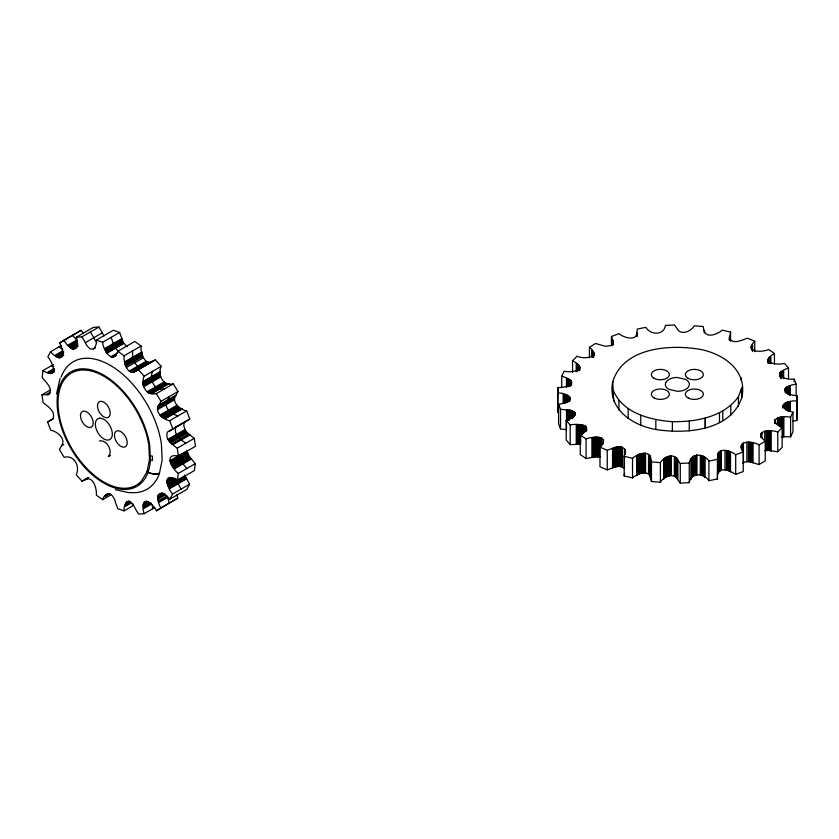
<?xml version="1.0" encoding="UTF-8"?>
<svg xmlns="http://www.w3.org/2000/svg" width="839" height="839" viewBox="0 0 839 839"><rect width="100%" height="100%" fill="white"/><g stroke="black" fill="none" stroke-linecap="round" stroke-linejoin="round"><path stroke-width="1.26" d="M85.242 479.793C93.255 475.115 97.072 489.42 96.328 495.125L102.662 499.666C103.858 493.752 110.811 491.654 113.611 497.737A7.645 4.415 60 0 1 115.52 502.54L117.796 508.665L124.057 510.867C123.27 505.865 127.098 497.852 132.258 503.903A7.666 4.426 60 0 1 135.069 508.308L138.519 514.066L144.098 513.709C139.337 497.38 150.475 499.541 156.474 510.794L160.815 507.91C154.114 496.321 158.865 486.767 169.898 499.174L172.582 494.045C166.51 487.134 162.378 470.868 177.48 480.328L178.246 473.469C172.488 469.011 162.986 452.724 178.476 456.122L177.249 448.183C172.561 444.576 165.21 439.951 167.118 432.861A7.666 4.426 60 0 1 169.53 431.005L189.782 419.091L186.688 410.869C180.249 409.946 170.904 401.933 175.938 395.326L177.973 391.551L173.306 383.832L156.306 393.648C146.206 396.386 140.103 384.43 144.203 376.176L138.414 369.726L135.184 371.132C127.119 375.778 123.364 361.525 124.088 355.809L117.764 351.268C112.699 365.426 102.861 349.538 102.631 342.26L96.37 340.068C97.146 345.07 93.328 353.083 88.168 347.021A7.666 4.426 60 0 1 85.358 342.627L81.907 336.869L76.328 337.226C81.047 353.418 69.899 351.436 63.953 340.141L59.611 343.025C66.271 354.53 61.467 364.189 50.529 351.761L47.844 356.89C53.916 363.79 58.048 380.067 42.946 370.607L42.181 377.466C45.316 381.965 53.381 388.006 49.323 394.246A7.645 4.415 60 0 1 46.124 394.592L41.95 394.812L43.177 402.751C47.865 406.349 55.217 410.984 53.308 418.074A7.666 4.426 60 0 1 50.896 419.93L47.634 422.027L50.728 430.25C57.167 431.183 66.512 439.196 61.478 445.792L59.443 449.578L64.11 457.286C74.22 454.549 80.324 466.505 76.223 474.759L82.012 481.208L88.431 477.957M173.306 383.832C163.196 386.58 157.103 374.613 161.193 366.36L155.414 359.921L152.174 361.326C144.119 365.961 140.365 351.719 141.088 345.993L134.754 341.452L117.764 351.268M557.883 387.534L557.652 412.358L557.883 387.534C571.223 387.639 578.449 380.896 561.742 376.239L564.123 371.216C574.002 373.324 588.443 368.657 572.544 360.791L576.949 356.239C584.196 359.595 602.119 357.477 589.45 347.283L595.596 343.476L605.464 346.329L611.442 345.479L613.393 342.459L611.453 336.502L619.004 333.649C623.104 337.477 636.864 341.767 636.811 332.569L637.283 329.066L645.799 327.346C650.529 335.055 663.754 335.81 665.453 325.427L674.43 324.934L677.052 328.5C680.544 335.904 691.2 331.51 694.304 325.784L703.229 326.539L704.299 332.989M625.422 451.004L624.174 456.332L632.522 458.304C636.581 454.266 649.166 449.505 650.403 458.042L651.473 461.87L651.473 481.492L660.398 482.257C663.502 476.531 674.157 472.137 677.65 479.53L680.272 483.107L689.249 482.614C690.948 472.231 704.173 472.986 708.903 480.684L717.418 478.964L717.901 455.839C717.88 446.6 731.577 450.952 735.698 454.759L743.249 451.917C735.509 439.888 752.961 440.957 759.106 444.943L765.262 441.136C752.646 431.068 770.517 428.76 777.763 432.169L782.158 427.628C766.154 419.605 780.69 415.179 790.579 417.193L792.96 412.169C776.274 407.744 783.479 400.392 796.819 400.885L797.05 395.672C782.514 394.624 779.735 386.318 796.117 384.178L794.176 379.092C782.892 380.14 771.198 373.774 788.503 368.059L784.517 363.392C776.054 365.531 758.991 362.605 774.439 353.471L768.639 349.485C762.043 352.684 743.333 352.443 754.733 341.232L747.444 338.169C742.347 339.994 732.615 345.06 729.28 337.918M651.473 481.492L650.403 477.664C649.166 469.127 636.581 473.888 632.522 477.926L624.174 475.954L624.174 456.332M792.949 421.147L796.819 420.507L797.05 395.672M557.652 392.736C572.188 393.795 574.977 402.091 558.596 404.23L560.525 409.317L570.866 410.386L575.135 412.652C576.383 417.717 568.496 417.801 566.199 420.349L570.184 425.016C578.648 422.887 595.721 425.803 580.263 434.948L580.263 454.57L586.073 458.555L595.197 456.794L600.42 457.224M169.53 431.005L172.792 428.907L169.688 420.685C163.248 419.752 153.915 411.739 158.938 405.132L160.983 401.357L177.973 391.551M186.898 450.186L188.775 455.703L195.246 463.652L194.47 470.522L177.48 480.328M717.901 455.839L717.418 459.342L708.903 461.062C704.173 453.364 690.948 452.609 689.249 462.981L689.249 482.614M152.698 371.268C148.597 379.522 154.701 391.477 164.811 388.74M624.174 475.954L624.552 473.374M729.972 339.868L730.528 332.087L722.18 330.115C718.1 334.132 705.599 338.946 704.299 330.367M56.496 394.036L60.062 378.452M147.003 471.78L149.499 459.573L148.86 445.415A64.771 37.388 60 0 0 84.057 370.03A64.771 37.388 60 0 0 69.06 443.474A64.771 37.388 60 0 0 141.623 480.841L147.003 471.78L148.943 472.661A12.124 8.935 20.3 0 0 159.337 473.804A73.664 42.527 60 0 1 129.321 492.451M159.483 473.102L162.147 460.066L161.413 443.967A73.664 42.527 60 0 0 114.209 367.807A73.664 42.527 60 0 0 61.09 377.12M133.023 503.82L132.552 505.959L124.057 510.867M729.972 335.946L729.28 340.026M612.774 381.525C623.545 347.503 669.155 344.378 698.866 349.129C722.599 353.25 747.539 369.852 741.928 397.078C731.168 431.099 685.547 434.235 655.836 429.474C632.103 425.352 607.163 408.75 612.774 381.525L613.687 401.084M738.435 406.632L738.435 396.816L741.928 387.272M743.26 442.94L743.249 471.539L735.698 474.381C730.989 471.371 721.603 466.474 717.796 473.416L717.796 453.794M781.266 436.741L790.579 436.815L792.96 431.791L792.96 412.169M184.559 475.021L189.583 484.229L186.887 489.357L169.898 499.174M651.473 461.87L660.398 462.635C663.492 456.898 674.189 452.536 677.65 459.908L677.65 479.53M169.478 396.448L167.443 400.234C162.409 406.831 171.754 414.844 178.193 415.777M599.969 447.177L607.258 450.249C612.418 448.666 619.444 444.271 624.405 448.718L624.405 468.34C619.444 463.894 612.418 468.298 607.258 469.871L599.969 466.799L599.969 447.177C611.306 435.609 592.827 436.06 586.073 438.933L580.263 434.948M613.687 391.268C623.545 413.459 650.298 419.982 672.375 421.671C696.129 422.007 723.491 417.14 738.435 396.816M764.707 450.742L768.755 450.438L777.763 451.791L782.158 447.25L782.147 417.13M742.683 463.149C747.654 459.52 754.02 463.464 759.106 464.565L765.262 460.758L765.262 441.136M76.601 333.209L80.943 330.325L83.522 333.219M176.788 494.779L177.816 498.104L156.474 510.794M181.287 423.999L178.025 426.097A7.666 4.426 60 0 0 175.613 427.963C173.704 435.042 181.056 439.678 185.744 443.275M63.953 340.141L80.943 330.325M59.611 343.025L68.106 338.117M69.165 337.498L75.541 333.817M50.529 351.761L61.153 345.637M76.328 337.226L93.328 327.409L98.897 327.053L102.348 332.81A7.666 4.426 60 0 0 104.046 335.904M81.907 336.869L98.897 327.053M68.242 344.965L76.737 340.057L72.448 335.233M68.693 345.72L77.188 340.823M69.197 346.434L76.632 342.144M55.238 355.191L62.673 350.901M69.742 347.094L77.178 342.805M55.804 355.82L63.229 351.531M70.329 347.682L77.765 343.392M56.391 356.386L63.827 352.097M70.937 348.195L77.303 344.514M57 356.869L63.376 353.188M71.556 348.625L77.922 344.944M57.629 357.267L62.935 354.194M72.175 348.951L77.482 345.888M58.248 357.561L63.554 354.498M72.783 349.181L78.1 346.119M58.856 357.75L63.103 355.296M85.358 342.627L102.348 332.81M59.433 357.844L63.68 355.39M59.989 357.823L62.107 356.596M42.946 370.607L53.57 364.472M96.37 340.068L113.359 330.251L119.62 332.454L123.218 342.522L127.203 346.738M47.613 372.285L53.99 368.615M48.232 372.747L54.608 369.066M48.851 373.103L54.168 370.041M102.631 342.26L119.62 332.454M49.47 373.365L53.717 370.911M50.067 373.523L54.325 371.069M50.644 373.565L53.832 371.729M93.381 349.055L95.499 347.839M51.179 373.512L54.367 371.677M104.896 348.395L121.896 338.578M105.011 349.16L122.001 339.355M105.2 349.957L122.2 340.152M105.473 350.765L122.463 340.949M105.819 351.562L122.809 341.746M106.228 352.338L123.218 342.522M106.689 353.083L123.69 343.266M106.805 353.188L123.805 343.382M41.95 394.812L50.445 389.904M110.842 356.816L117.208 353.135M46.124 394.592L50.371 392.149M111.451 357.005L115.698 354.551M112.048 357.099L116.296 354.645M112.615 357.11L115.803 355.264M113.16 357.036L115.279 355.809M113.653 356.869L115.782 355.642M124.088 355.809L141.088 345.993M124.969 361.703L141.959 351.887M124.885 362.364L141.875 352.558M124.885 363.088L141.875 353.271M124.969 363.843L141.959 354.037M125.126 364.64L142.127 354.824M125.368 365.437L142.368 355.621M125.693 366.234L142.682 356.428M126.395 367.566L143.385 357.76M129.279 371.069L146.269 361.252M129.909 371.488L146.898 361.672M130.538 371.824L147.538 362.018M131.167 372.086L148.167 362.28M131.786 372.264L148.776 362.458M132.373 372.359L149.373 362.553M132.95 372.369L152.174 361.326M50.896 419.93L53.025 418.703M133.485 372.285L151.828 361.735M47.634 422.027L52.941 418.955M133.978 372.128L155.414 359.921M144.203 376.176L161.193 366.36M143.584 381.252L160.585 371.446M143.322 381.745L160.312 371.939M143.123 382.322L160.123 372.506M143.008 382.962L160.008 373.156M142.987 383.664L159.976 373.848M143.039 384.409L160.029 374.603M143.175 385.195L160.165 375.379M143.385 385.992L160.385 376.176M143.679 386.789L160.679 376.984M147.045 391.803L164.035 381.997M147.664 392.295L164.654 382.479M148.293 392.715L165.293 382.899M148.933 393.051L165.923 383.245M149.552 393.313L166.552 383.496M150.171 393.491L167.16 383.675M151.324 393.575L168.324 383.769M61.478 445.792L63.607 444.565M151.859 393.501L169.352 383.517M158.508 405.405L175.938 395.326M158.141 405.782L175.141 395.966M157.847 406.244L174.848 396.428M157.627 406.789L174.627 396.973M157.491 407.408L174.481 397.592M157.428 408.09L174.428 398.273M157.459 408.824L174.449 399.007M157.564 409.589L174.554 399.784M159.934 415.085L176.935 405.268M160.49 415.745L177.49 405.94M161.078 416.364L178.078 406.548M161.686 416.92L178.686 407.104M162.315 417.403L179.305 407.586M162.944 417.812L179.934 408.006M164.203 418.409L181.193 408.593M164.811 418.577L181.811 408.771M165.409 418.661L182.399 408.855M169.688 420.685L186.688 410.869M110.465 455.346L108.346 456.573C113.464 451.183 106.563 439.227 99.338 440.968M82.012 481.208L88.378 477.527M85.998 479.059L88.567 477.58M172.792 428.907L189.782 419.091M85.588 479.384L88.777 477.548M167.968 439.374L184.958 429.558L183.793 425.73L184.119 423.055A7.666 4.426 60 0 1 186.52 421.199M168.408 440.15L185.398 430.344L187.548 433.081L194.249 438.378L195.466 446.306L178.476 456.122M168.891 440.905L185.88 431.089M169.415 441.618L186.405 431.802M169.971 442.279L186.961 432.473M170.558 442.887L187.548 433.081M171.796 443.925L188.785 434.109M172.425 444.334L189.415 434.518M173.054 444.67L190.054 434.854M177.249 448.183L194.249 438.378M105.557 495.041L107.675 493.814M105.263 495.513L108.451 493.678M105.032 496.059L108.221 494.223M104.865 496.667L110.171 493.605M169.981 460.695L186.971 450.889M102.662 499.666L111.157 494.758M170.128 461.492L187.118 451.676M170.338 462.299L187.338 452.494M170.611 463.118L187.611 453.312M170.946 463.936L187.946 454.119M171.334 464.733L188.335 454.927M171.775 465.519L188.775 455.703M172.268 466.264L189.257 456.447M172.792 466.977L189.782 457.161M173.348 467.638L190.348 457.821M173.946 468.246L190.935 458.43M174.554 468.791L191.544 458.975M126.175 502.435L128.304 501.208M125.829 502.844L129.017 500.998M125.525 503.316L128.713 501.47M125.294 503.861L129.542 501.407M178.246 473.469L195.246 463.652M166.856 480.181L171.104 477.737M166.814 480.883L172.121 477.821M125.011 505.12L130.328 502.058M124.98 505.823L131.345 502.152M166.825 481.628L173.201 477.947M125.001 506.578L131.377 502.897M166.919 482.404L173.285 478.723M167.066 483.201L174.502 478.901M167.286 484.009L175.781 479.1L175.561 478.293M167.559 484.827L176.054 479.918L175.781 479.1M167.894 485.645L184.895 475.828M168.293 486.442L185.283 476.625M168.733 487.218L185.723 477.412M144.067 502.435L146.196 501.208M169.216 487.962L186.216 478.157M143.773 502.907L146.951 501.061M143.532 503.442L146.72 501.607M157.774 495.45L162.021 492.996M169.751 488.676L186.74 478.859M143.354 504.04L147.601 501.586M157.669 496.111L162.976 493.038M143.249 504.7L148.555 501.638M157.617 496.814L162.934 493.741M143.207 505.403L148.513 502.341M157.638 497.558L164.014 493.877M157.732 498.335L165.168 494.035M143.322 506.924L150.758 502.634M157.889 499.132L165.314 494.832M143.479 507.721L150.915 503.431M143.7 508.539L151.135 504.249M158.382 500.757L166.877 495.849M158.728 501.565L167.223 496.667M172.582 494.045L189.583 484.229M159.116 502.372L167.611 497.464L169.31 503.001M144.098 513.709L154.712 507.574M160.815 507.91L177.816 498.104M146.909 364.818L143.679 366.234C135.656 370.911 131.849 356.606 132.593 350.901M743.385 442.866L743.469 462.467M566.199 420.349L566.199 439.972L570.184 444.639L580.661 444.251L580.661 424.628M677.65 459.908L680.272 463.485L689.249 462.981M558.596 404.23L558.596 423.852L560.525 428.939L566.482 429.641L566.482 410.009M129.29 492.734L115.289 489.672M149.311 455.462L152.32 456.07L152.53 460.517L149.499 459.573M51.441 365.699L53.78 366.538M148.209 472.357L148.933 472.735A12.103 8.275 11.5 0 0 159.473 473.091M147.035 471.654L147.958 472.252M118.708 351.646L114.723 347.43L111.126 337.362M59.024 346.853L62.789 349.601M624.405 448.718L625.422 450.491L625.422 453.616M186.74 468.561L180.28 460.611L178.392 455.168M156.306 393.648L160.983 401.357M90.402 331.961L93.853 337.718A7.666 4.426 60 0 0 96.663 342.123M184.958 429.558L185.398 430.344M181.077 489.137L176.054 479.918M741.246 389.768L741.928 397.078M152.299 504.921L152.593 508.801M796.819 400.885L796.819 420.507M796.117 384.178L796.117 395.956M794.176 379.092L794.176 381.714M790.579 417.193L790.579 436.815M790.359 401.954L790.359 411.11M790.286 386.118L790.286 395.274M789.478 401.933L789.478 411.089M789.426 386.213L789.426 395.379M788.597 386.38L788.597 394.236M788.608 401.986L788.608 411.141M788.503 368.059L788.503 378.525M787.811 386.611L787.811 394.466M787.748 402.101L787.748 411.257M787.087 386.905L787.087 393.449M786.93 402.28L786.93 410.124M786.437 387.251L786.437 392.484M786.153 402.521L786.153 410.365M785.87 387.639L785.87 392.872M785.44 402.825L785.44 409.359M785.136 388.394L785.136 392.316M784.413 403.454L784.413 408.687M783.867 417.34L783.867 436.972M783.657 370.744L783.657 378.599M783.018 417.203L783.018 436.825M782.86 370.964L782.86 377.508M782.703 405.3L782.672 407.964M782.126 371.247L782.126 377.781M781.455 371.572L781.455 378.116M781.266 417.119L781.266 427.586M780.868 371.95L780.868 378.494M780.385 372.38L780.385 377.613M780.396 417.182L780.396 426.338M779.997 372.831L779.997 376.753M779.599 373.67L779.599 376.292M779.546 417.308L779.546 426.464M778.728 417.507L778.728 425.352M777.763 432.169L777.763 451.791M777.47 417.979L777.47 424.524M775.047 419.531L774.995 423.506M774.942 419.668L774.942 423.59M774.439 353.471L774.439 363.927M771.177 431.393L771.177 451.015M770.842 356.743L770.842 363.277M770.422 431.131L770.422 450.763M770.16 357.057L770.16 363.602M769.562 357.435L769.562 362.668M769.604 430.942L769.604 450.564M769.048 357.844L769.048 363.077M768.755 430.816L768.755 450.438M768.639 358.295L768.639 362.228M768.335 358.777L768.335 362.7M768.146 359.27L768.146 363.193M768.115 360.141L768.115 362.752M767.874 430.753L767.874 450.375M766.993 430.764L766.993 450.386M766.122 430.837L766.122 450.459M764.707 431.12L764.707 440.276M761.707 437.528L761.707 432.295L761.55 437.643M761.225 433.071L761.225 436.993M760.973 433.564L760.816 436.689M760.753 434.581L760.753 437.203M759.106 444.943L759.106 464.565M754.733 341.232L754.733 351.698M753.044 443.275L753.044 462.897M752.593 344.913L752.593 351.457M752.405 442.919L752.405 462.541M752.069 345.322L752.069 350.555M751.639 345.762L751.639 349.685M751.692 442.625L751.692 462.247M751.314 346.234L751.314 348.856M750.926 442.384L750.926 462.006M750.097 442.195L750.097 461.817M749.237 442.08L749.237 461.712M748.367 442.038L748.367 461.66M746.867 442.122L746.867 461.744M742.683 443.527L742.683 451.372M742.232 443.967L742.263 451.067M741.865 444.439L741.865 448.372M741.592 444.932L741.592 448.865M741.403 445.446L741.403 448.057M741.319 445.96L741.319 449.085M741.015 377.519L741.015 379.973M735.698 454.759L735.698 474.381M730.79 405.52L730.79 415.336M730.528 332.087L730.528 341.242M730.507 452.305L730.507 471.927M730.035 451.875L730.035 471.497M729.626 336.418L729.626 340.34M729.395 336.911L729.395 339.522M729.469 451.487L729.469 471.109M728.818 451.141L728.818 470.763M728.095 450.858L728.095 470.48M727.308 450.627L727.308 470.249M726.48 450.459L726.48 470.081M724.99 450.333L724.99 469.955M722.778 410.68L722.778 420.486M721.393 450.564L721.393 470.186M721.299 450.574L721.152 470.249M720.344 451.12L720.344 470.742M719.715 451.487L719.715 471.119M719.495 412.788L719.495 422.604M719.17 451.896L719.17 471.518M718.698 452.336L718.698 471.958M718.31 452.798L718.31 472.43M718.006 453.291L718.006 472.913M717.418 459.342L717.418 478.964M708.903 461.062L708.903 480.684M705.326 418.116L705.326 427.932M705.19 418.168L705.19 427.984M704.875 457.958L704.875 477.58M704.603 457.475L704.603 477.097M704.215 457.024L704.215 476.646M703.722 456.605L703.722 476.227M703.134 456.217L703.134 475.839M702.474 455.892L702.474 475.514M701.729 455.608L701.729 475.231M700.334 455.283L700.334 474.905M696.748 455.011L696.748 474.633M696.653 455.011L696.485 474.664M695.5 455.409L695.5 475.031M694.744 455.682L694.744 475.304M694.042 455.997L694.042 475.619M693.402 456.364L693.402 475.986M692.825 456.762L692.825 476.384M692.332 457.192L692.332 476.814M691.923 457.643L691.923 477.276M691.598 458.125L691.598 477.748M691.357 458.629L691.357 478.251M691.221 459.143L691.168 479.279M689.259 421.147L689.259 430.963M680.272 463.485L680.272 483.107M677.576 459.405L677.576 479.027M677.388 458.912L677.388 478.534M677.094 458.43L677.094 478.052M676.685 457.979L676.685 477.601M676.171 457.57L676.171 477.192M675.573 457.192L675.573 476.814M674.357 456.678L674.357 476.3M672.375 421.671L672.375 431.487M670.98 475.545L670.98 455.923L670.885 475.535M670.718 455.913L670.718 475.535M669.606 456.133L669.606 475.755M668.756 456.301L668.756 475.923M667.938 456.51L667.938 476.133M667.173 456.773L667.173 476.395M666.449 457.077L666.449 476.699M665.788 457.433L665.788 477.055M665.201 457.821L665.201 477.443M664.687 458.241L664.687 477.863M664.247 458.692L664.247 478.314M663.901 459.164L663.901 478.786M663.639 459.657L663.639 479.289M660.398 462.635L660.398 482.257M655.836 419.657L655.836 429.474M650.571 457.035L650.55 477.16M650.477 456.531L650.403 477.664M650.267 456.038L650.267 475.661M649.942 455.556L649.942 475.189M649.512 455.116L649.512 474.738M648.547 454.455L648.547 474.077M645.579 453.249L645.579 472.871M645.327 453.207L645.327 472.829M644.163 453.27L644.163 472.892M643.272 453.301L643.272 472.923M642.391 453.396L642.391 473.018M641.531 453.542L641.531 473.175M640.755 415.242L640.755 425.058M640.702 453.742L640.702 473.374M639.916 453.993L639.916 473.616M639.182 454.287L639.182 473.909M638.51 454.633L638.51 474.255M637.902 455.011L637.902 474.633M637.367 455.42L637.367 475.042M636.979 333.073L637.053 336.208M636.906 455.86L636.906 475.493M636.811 332.569L636.811 336.491M632.522 458.304L632.522 477.926M628.17 408.729L628.17 418.535M625.307 449.987L625.307 454.119M625.076 449.505L625.076 453.427M622.035 447.145L622.035 466.767M621.804 447.072L621.804 466.694M620.65 446.967L620.65 466.589M619.759 446.883L619.759 466.505M618.941 400.549L618.941 410.355M618.867 446.851L618.867 466.474M617.976 446.872L617.976 466.494M617.095 446.956L617.095 466.578M616.225 447.082L616.225 466.704M615.386 447.271L615.386 466.893M614.588 447.502L614.588 467.134M613.844 447.785L613.844 467.417M613.288 341.431L613.382 344.556M613.152 448.12L613.152 467.743M613.099 340.917L613.099 344.85M612.806 340.435L612.806 344.357M612.439 339.963L612.439 345.196M612.522 448.487L612.522 468.11M611.453 336.502L611.453 345.658M607.258 450.249L607.258 469.871M603.356 439.825L603.356 443.747M601.689 437.968L601.689 445.813M600.42 437.591L600.42 446.757M599.602 437.392L599.602 457.014M598.752 437.234L598.752 456.856M597.871 437.14L597.871 456.762M596.98 437.098L596.98 456.72M596.078 437.098L596.078 456.731M595.197 437.171L595.197 456.794M594.327 437.287L594.327 456.909M593.918 353.313L593.918 355.925M593.802 352.8L593.802 355.411M593.582 352.296L593.582 357.529M593.477 437.455L593.477 457.077M593.267 351.814L593.267 357.047M592.879 351.352L592.879 356.585M592.67 437.675L592.67 457.307M592.397 350.912L592.397 357.456M591.841 350.503L591.841 357.047M591.904 437.948L591.904 457.57M589.45 347.283L589.45 357.75M586.597 428.268L586.597 430.889M586.073 438.933L586.073 458.555M585.758 426.243L585.758 431.477M585.622 426.107L585.622 431.34M584.678 425.709L584.678 432.242M583.965 425.394L583.965 431.938M583.199 425.132L583.199 432.976M582.381 424.912L582.381 434.067M581.532 424.744L581.532 435.21M579.791 367.031L579.843 370.167M579.77 424.565L579.77 444.188M579.634 366.528L579.634 369.139M579.392 366.024L579.392 369.947M579.057 365.542L579.057 370.775M578.879 424.565L578.879 444.188M578.648 365.091L578.648 370.324M578.144 364.661L578.144 369.894M577.987 424.607L577.987 444.24M577.568 364.262L577.568 370.807M577.117 424.712L577.117 444.334M576.917 363.906L576.917 371.761M576.257 424.87L576.257 444.492M576.215 363.591L576.215 371.446M575.135 412.652L575.135 415.274M574.316 411.98L574.316 415.913M573.75 411.582L573.75 416.815M573.11 411.215L573.11 417.759M572.544 360.791L572.544 372.568M572.418 410.9L572.418 418.745M571.632 381.797L571.632 384.409M571.663 410.617L571.663 418.462M571.359 381.305L571.359 385.227M571.002 380.833L571.002 384.755M570.866 410.386L570.866 418.231M570.562 380.382L570.562 385.615M570.184 425.016L570.184 444.639M570.038 379.962L570.038 386.496M569.933 397.235L569.933 401.157M570.027 410.208L570.027 419.364M569.44 379.574L569.44 386.118M569.555 396.763L569.555 400.685M569.094 396.323L569.094 401.556M569.157 410.072L569.157 420.538M568.779 379.228L568.779 385.772M568.548 395.914L568.548 401.147M568.276 409.998L568.276 420.465M568.055 378.924L568.055 386.769M567.93 395.536L567.93 402.08M567.374 409.977L567.374 420.444M567.279 378.662L567.279 386.517M567.248 395.2L567.248 401.745M566.461 378.452L566.461 387.618M566.514 394.907L566.514 402.762M565.727 394.666L565.727 402.51M564.899 394.466L564.899 403.622M564.039 394.33L564.039 403.486M563.158 394.236L563.158 403.391M561.742 376.239L561.742 386.706M560.525 409.317L560.525 428.939M665.705 382.699L665.337 384.493A12.019 6.943 0 0 0 668.977 389.369L677.524 391.331A12.019 6.943 0 0 0 689.008 386.097L689.364 384.293A12.019 6.943 0 0 0 685.725 379.417L677.178 377.456A12.019 6.943 0 0 0 665.705 382.699M99.484 418.21L97.744 418.787A12.019 6.943 60 0 0 96.537 429.956L97.922 432.767A12.019 6.943 60 0 0 108.189 440.087L109.93 439.5A12.019 6.943 60 0 0 111.136 428.33L109.762 425.53A12.019 6.943 60 0 0 99.484 418.21M150.433 460.192L149.772 445.75A66.092 38.164 60 0 0 76.632 369.559A66.092 38.164 60 0 0 80.89 462.908A66.092 38.164 60 0 0 150.433 460.192M114.471 435.682A9.009 5.202 60 0 0 124.319 447.135A9.009 5.202 60 0 0 123.711 434.057A9.009 5.202 60 0 0 114.471 435.682M80.471 415.651A9.009 5.202 60 0 0 90.035 427.544A9.009 5.202 60 0 0 90.035 414.802A9.009 5.202 60 0 0 80.471 415.651M97.471 405.845A9.009 5.202 60 0 0 107.025 417.738A9.009 5.202 60 0 0 107.025 404.985A9.009 5.202 60 0 0 97.471 405.845M653.99 397.885A9.009 5.202 0 0 0 669.061 395.557A9.009 5.202 0 0 0 658.028 389.181A9.009 5.202 0 0 0 653.99 397.885M653.99 378.263A9.009 5.202 0 0 0 669.061 375.924A9.009 5.202 0 0 0 658.028 369.559A9.009 5.202 0 0 0 653.99 378.263M687.97 378.263A9.009 5.202 0 0 0 703.051 375.924A9.009 5.202 0 0 0 692.018 369.559A9.009 5.202 0 0 0 687.97 378.263M688.337 398.085A9.009 5.202 0 0 0 703.166 395.274A9.009 5.202 0 0 0 691.535 389.265A9.009 5.202 0 0 0 688.337 398.085"/></g></svg>
